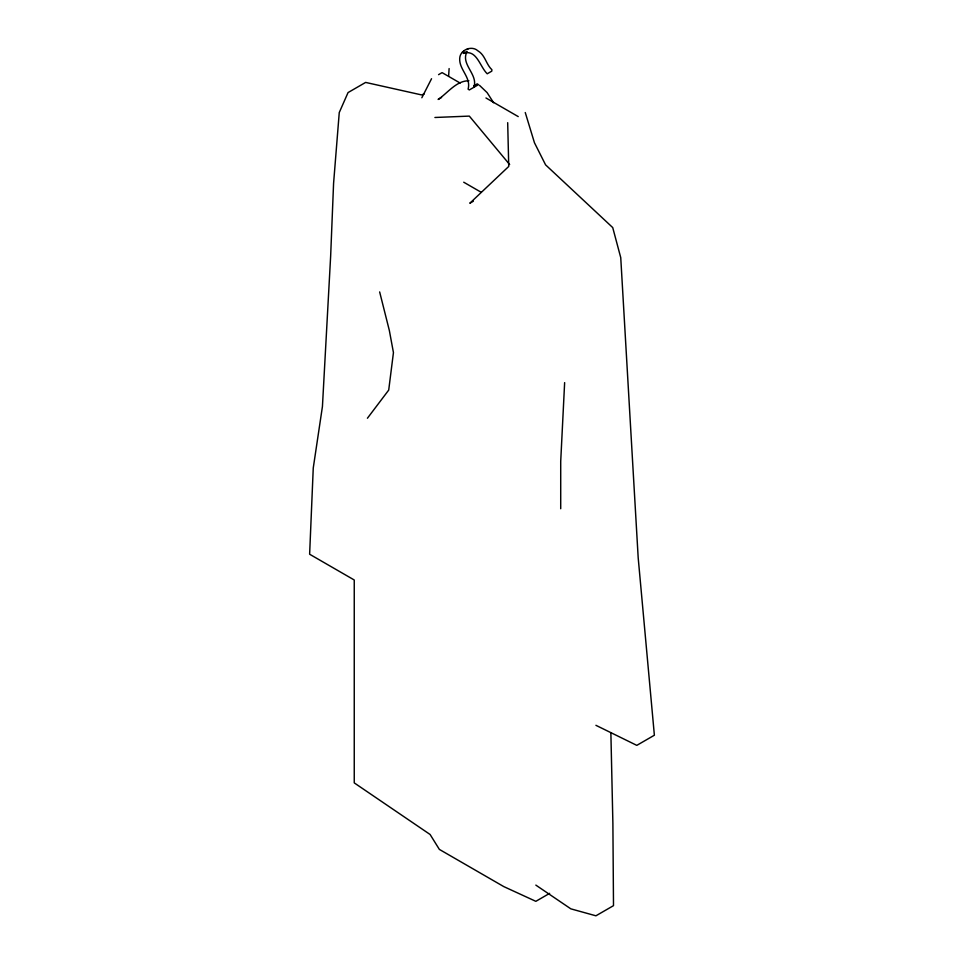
<?xml version="1.0" encoding="UTF-8"?>
<svg xmlns="http://www.w3.org/2000/svg" width="964" height="964" viewBox="0 0 964 964"><rect width="100%" height="100%" fill="white"/><g stroke="black" fill="none" stroke-linecap="round" stroke-linejoin="round"><path stroke-width="1.45" d="M564.639 382.624L560.711 461.394L560.711 508.739M448.634 75.903L449.116 68.577M421.846 97.75L431.547 78.723M466.865 51.923C460.563 64.624 478.373 74.312 473.89 87.302M367.417 418.243L388.709 390.083L393.445 352.607L389.348 330.507L379.647 291.923M466.925 51.369L463.347 53.43C476.686 48.803 479.783 66.661 487.23 73.782L491.797 71.143L491.893 69.709C486.025 64.299 485.217 55.105 477.927 50.851C472.095 45.416 461.37 49.345 459.888 56.912C457.864 68.938 471.529 76.891 468.094 89.134L469.323 89.941L478.457 84.663L477.228 83.856L473.806 85.832M438.572 74.662L442.09 72.625L460.153 83.061M441.56 97.472L438.126 99.461C447.67 93.098 456.309 80.602 468.914 80.783M473.336 201.235L469.817 203.259L508.739 166.447L507.691 122.681M549.649 893.351L535.839 901.328L503.786 886.603L439.367 849.404L430.089 834.475L354.246 782.889L354.246 579.991L309.625 554.228L313.252 468.022L322.434 406.531L330.652 256.014L333.58 183.377L339.256 112.547L348.052 92.568L365.633 82.422L421.63 94.93L424.365 93.797M462.455 52.056L463.901 51.225M467.022 49.417L468.468 48.586M434.909 117.488L469.323 116.102L509.643 164.543M595.921 725.314L636.806 745.365L654.375 735.219L638.192 557.819L620.744 257.629L612.73 227.588L545.576 164.844L534.442 142.72L525.26 112.535M481.301 192.342L463.72 182.208M485.964 97.966L518.234 116.596M535.839 885.109L570.845 908.847L595.921 915.8L613.502 905.654L612.887 823.34L610.875 732.724M479.482 85.326L487.109 92.616L493.616 102.75"/></g></svg>
